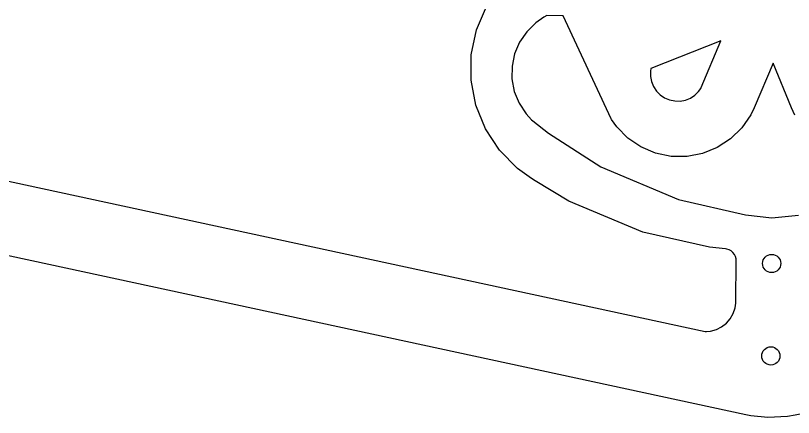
# Model space of a CAD drawing. Extents: x -7117 to 217883, y -155278 to 144722.
# Drawn here: x 88708 to 95105, y 116612 to 119922 of the extents above; entities that cross this region are included whole.
import ezdxf

# ---------------------------------------------------------------- set-up
doc = ezdxf.new("R2010")
doc.units = 13
doc.header["$MEASUREMENT"] = 0
doc.layers.add('2-light', color=80, linetype='Continuous')
doc.layers.add('3-dark', color=170, linetype='Continuous')

msp = doc.modelspace()

# ---------------------------------------------------------------- linework, layer by layer
at = {"layer": '2-light'}
msp.add_lwpolyline([(107453.6, 119228.9), (107361.4, 119138.1), (107253.2, 119067.1), (107133.3, 119018.5), (107006.2, 118994.3), (106941.5, 118991.6), (106941.5, 118991.6), (95119.5, 116631), (95056.4, 116620.5), (94894.7, 116612.1), (94754.6, 116626), (94712.6, 116634.2), (82928.9, 119179.1), (82928.9, 119179.1), (82864.2, 119182.8), (82737.5, 119209)], dxfattribs=at)
at = {"layer": '3-dark'}
for points in [[(83236.2, 119726.7), (94380.4, 117319.9), (94390, 117320), (94424, 117323.4), (94471.3, 117336.3), (94515.1, 117358.1), (94553.9, 117388.1), (94586.1, 117425.1), (94610.4, 117467.6), (94626, 117514.1), (94631.7, 117553.1), (94632.3, 117568), (94634.9, 117900.9), (94634.9, 117904.7), (94633.5, 117918.3), (94628.4, 117937.2), (94619.6, 117954.8), (94607.6, 117970.3), (94592.9, 117983.2), (94575.8, 117992.9), (94557.3, 117999.1), (94546.6, 118001), (94545.7, 118001.1), (94415, 118015.3), (93867.5, 118138.4), (93258.2, 118394.5), (92982.1, 118560), (92950, 118579.4), (92834.8, 118663.2), (92687.5, 118812.7), (92572.3, 118988.2), (92493.5, 119182.7), (92454.1, 119388.9), (92455.8, 119598.8), (92498.3, 119804.3), (92580.2, 119997.6)], [(95116.7, 119102.2), (95089.4, 119160.8), (94938.7, 119530.6), (94782.2, 119163.2), (94754, 119105.1), (94681, 118997.8), (94588.1, 118906.2), (94479, 118834.6), (94358.1, 118785.6), (94230, 118761.2), (94099.5, 118762.2), (93971.7, 118788.6), (93851.6, 118839.5), (93743.7, 118912.8), (93652.2, 119005.8), (93609.6, 119064.9), (93605.5, 119071.4), (93211.2, 119920.4), (93078.2, 119921.4), (93052.8, 119907.5), (92986, 119861.5), (92911.6, 119788.3), (92853, 119702), (92812.3, 119605.9), (92791.1, 119503.8), (92790.3, 119399.4), (92809.9, 119296.9), (92849.1, 119200.2), (92906.3, 119113), (92951.4, 119063.8), (92962.1, 119053.9), (92962.1, 119053.9), (93090.8, 118952.7), (93520.8, 118676.5), (94160.1, 118405.9), (94711.7, 118281.1), (94928.7, 118256.8), (95146.2, 118277.7)]]:
    msp.add_lwpolyline(points, dxfattribs=at)
msp.add_lwpolyline([(93933.7, 119485.7), (93930.4, 119464.5), (93930.2, 119421.2), (93938.4, 119378), (93954.9, 119337.2), (93979.1, 119300.5), (94009.9, 119269.1), (94046.3, 119244.4), (94086.8, 119227.3), (94129.8, 119218.3), (94173.8, 119218), (94217, 119226.2), (94257.7, 119242.8), (94294.5, 119266.9), (94325.8, 119297.7), (94343.5, 119322.1), (94347.7, 119329), (94509.1, 119712.5), (93933.7, 119485.7)], close=True, dxfattribs=at)
for centre in [(94925.8, 117880.1), (94919.8, 117118.9)]:
    msp.add_circle(centre, 75, dxfattribs=at)

doc.saveas('drawing.dxf')
